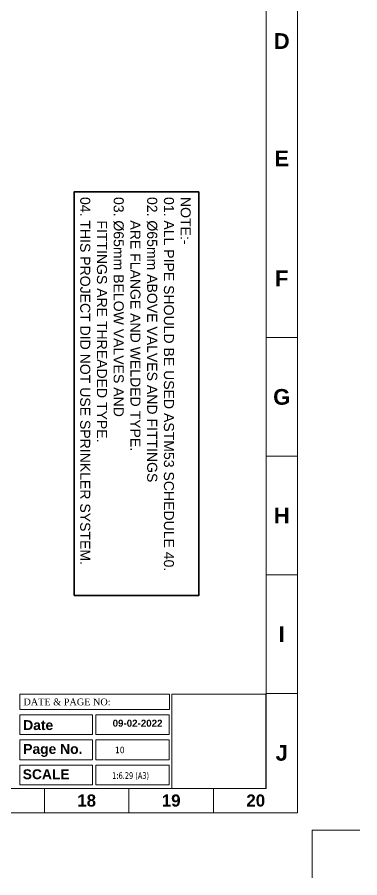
# Model space of a CAD drawing. Header units: inches. Extents: x -98933 to 1585249, y -3352739 to 192771.
# Drawn here: x 29103 to 29616, y 49158 to 50447 of the extents above; entities that cross this region are included whole.
import ezdxf

# ---------------------------------------------------------------- set-up
doc = ezdxf.new("R2010")
doc.units = ezdxf.units.IN
doc.header["$MEASUREMENT"] = 0
doc.layers.get('Defpoints').update_dxf_attribs({"lineweight": 0})
doc.layers.add('-TB', color=7, linetype='Continuous')
doc.layers.add('FIREFIGHTING', color=241, linetype='Continuous')
for name, color, linetype, lineweight in [('FF-VALVES', 170, 'Continuous', 18), ('Inline', 7, 'Continuous', 0), ('NI_TEXT', 144, 'Continuous', 15), ('Outline', 7, 'Continuous', 0), ('Scale', 7, 'Continuous', 0), ('Scale_Text', 7, 'Continuous', 0), ('SHEET', 186, 'Continuous', 35), ('TEXT_TITLEBOX', 7, 'Continuous', 13), ('Titelblk', 7, 'Continuous', 25), ('TITLE', 7, 'Continuous', 20)]:
    doc.layers.add(name, color=color, linetype=linetype, lineweight=lineweight)
doc.styles.add('AREAL', font='arial.ttf')
doc.styles.add('arial narrow', font='tahoma.ttf')
doc.styles.add('SHT-TEXT-1', font='times.ttf', dxfattribs={"height": 12})
doc.styles.get("Standard").update_dxf_attribs({"font": 'arialbd.ttf', "height": 24})

# ---------------------------------------------------------------- blocks, each defined once
blk = doc.blocks.new('www')
at = {"layer": 'SHEET', "color": 7}
blk.add_lwpolyline([(-53842.73, 39693.39), (-53450.73, 39693.39), (-53450.73, 39572.23), (-53842.73, 39572.23)], close=True, dxfattribs=at)
at = {"layer": 'NI_TEXT', "insert": (-53837.57, 39685.33), "char_height": 9.7537, "width": 1359.5649, "attachment_point": 1, "style": 'AREAL'}
blk.add_mtext('{\\C5;NOTE:-\\C96;\\P\\C0;01. ALL PIPE SHOULD BE USED ASTM53 SCHEDULE 40.\\P02. Ø65mm ABOVE VALVES AND FITTINGS \\P      ARE FLANGE AND WELDED TYPE.\\P03. Ø65mm BELOW VALVES AND \\P      FITTINGS ARE THREADED TYPE.\\P04. THIS PROJECT DID NOT USE SPRINKLER SYSTEM.}', dxfattribs=at)
blk = doc.blocks.new('PAGE')
at = {"layer": 'Inline', "color": 252, "lineweight": 15}
blk.add_lwpolyline([(178051640.63, 22656441.11), (178051640.63, 22657235.79), (178050505.36, 22657235.79), (178050505.36, 22656441.11)], close=True, dxfattribs=at)
at = {"layer": 'Outline', "color": 252, "lineweight": 15}
for p, q in [((178051662.57, 22656424.24), (178051662.57, 22657252.66)), ((178050483.42, 22656424.24), (178051662.57, 22656424.24))]:
    blk.add_line(p, q, dxfattribs=at)
at = {"layer": 'Scale', "color": 252, "lineweight": 9}
for p, q in [((178051640.63, 22656755.67), (178051662.57, 22656755.67)), ((178051640.63, 22656672.88), (178051662.57, 22656672.88)), ((178051640.63, 22656590.1), (178051662.57, 22656590.1)), ((178051640.63, 22656507.32), (178051662.57, 22656507.32)), ((178051640.63, 22656507.32), (178051662.57, 22656507.32)), ((178051640.63, 22656507.32), (178051662.57, 22656507.32)), ((178051485.98, 22656424.24), (178051485.98, 22656441.11)), ((178051544.98, 22656424.24), (178051544.98, 22656441.11)), ((178051603.97, 22656424.24), (178051603.97, 22656441.11))]:
    blk.add_line(p, q, dxfattribs=at)
at = {"layer": 'Scale_Text', "color": 252, "lineweight": 13, "attachment_point": 5}
for s, insert, char_height, width in [('D', (178051651.6, 22656962.62), 10.97, 8.3603), ('E', (178051651.6, 22656880.75), 10.97, 8.3603), ('F', (178051651.6, 22656797.06), 10.97, 8.3603), ('G', (178051651.6, 22656714.27), 10.97, 8.3603), ('H', (178051651.6, 22656631.49), 10.97, 8.3603), ('I', (178051651.6, 22656548.71), 10.97, 8.3603), ('J', (178051651.6, 22656465.93), 10.97, 8.3603), ('18', (178051515.48, 22656432.67), 8.435, 2.5102), ('19', (178051574.48, 22656432.67), 8.435, 2.5102), ('20', (178051633.47, 22656432.67), 8.435, 2.5102)]:
    blk.add_mtext(s, dxfattribs=dict(at, insert=insert, char_height=char_height, width=width))
blk = doc.blocks.new('Title')
at = {"layer": 'Defpoints', "color": 1, "ltscale": 10}
blk.add_lwpolyline([(-98623, -88042.4), (-98623, -87942.4), (-98523, -87942.4)], dxfattribs=at)
at = {"layer": 'Titelblk', "color": 3, "linetype": 'Continuous', "lineweight": 0, "xscale": 3.014611567961765, "yscale": 3.014611567959946, "zscale": 3.014611567966516}
blk.add_blockref('PAGE', (-536855255.8, -68388224), dxfattribs=at)

msp = doc.modelspace()

# ---------------------------------------------------------------- linework, layer by layer
at = {"layer": 'TEXT_TITLEBOX'}
for p, q in [((29107.04, 49410.39), (29107.04, 49433.06)), ((29107.04, 49433.06), (29331.43, 49433.06)), ((29331.43, 49433.06), (29331.43, 49410.39)), ((29334.76, 49292.09), (29334.76, 49433.06)), ((29334.76, 49433.06), (29475.73, 49433.06)), ((29475.73, 49433.06), (29475.73, 49292.09)), ((29331.43, 49410.39), (29107.04, 49410.39)), ((29107.04, 49372.75), (29107.04, 49402.44)), ((29107.04, 49402.44), (29216.14, 49402.44)), ((29216.14, 49402.44), (29216.14, 49372.75)), ((29220.78, 49372.75), (29220.78, 49402.44)), ((29220.78, 49402.44), (29330.85, 49402.44)), ((29330.85, 49402.44), (29330.85, 49372.75)), ((29216.14, 49372.75), (29107.04, 49372.75)), ((29330.85, 49372.75), (29220.78, 49372.75)), ((29107.04, 49335.11), (29107.04, 49364.8)), ((29107.04, 49364.8), (29216.14, 49364.8)), ((29216.14, 49364.8), (29216.14, 49335.11)), ((29220.78, 49335.11), (29220.78, 49364.8)), ((29220.78, 49364.8), (29330.85, 49364.8)), ((29330.85, 49364.8), (29330.85, 49335.11)), ((29216.14, 49335.11), (29107.04, 49335.11)), ((29330.85, 49335.11), (29220.78, 49335.11)), ((29107.04, 49297.47), (29107.04, 49327.16)), ((29107.04, 49327.16), (29216.14, 49327.16)), ((29216.14, 49327.16), (29216.14, 49297.47)), ((29220.78, 49297.47), (29220.78, 49327.16)), ((29220.78, 49327.16), (29330.85, 49327.16)), ((29330.85, 49327.16), (29330.85, 49297.47)), ((29216.14, 49297.47), (29107.04, 49297.47)), ((29330.85, 49297.47), (29220.78, 49297.47)), ((29475.73, 49292.09), (29334.76, 49292.09))]:
    msp.add_line(p, q, dxfattribs=at)

# ---------------------------------------------------------------- block references
at = {"layer": 'FIREFIGHTING', "color": 201, "xscale": 1.541805160435615, "yscale": 1.541805160435615, "zscale": 1.541805160450333, "rotation": 270}
msp.add_blockref('www', (-31824.05, -32829.43), dxfattribs=at)
at = {"layer": 'TITLE', "xscale": 0.7117836411130156, "yscale": 0.7117836411130156, "zscale": 0.7117836352222188}
msp.add_blockref('Title', (99743.22, 111825.49), dxfattribs=at)

# ---------------------------------------------------------------- texts
at = {"layer": '-TB', "lineweight": 0, "insert": (29249.59, 49354.59), "char_height": 9.65, "width": 34.2122, "attachment_point": 1, "style": 'arial narrow'}
msp.add_mtext('10', dxfattribs=at)
at = {"layer": 'FF-VALVES', "color": 7, "style": 'arial narrow', "width": 0.8}
msp.add_text('1:6.29 (A3)', height=9.937, dxfattribs=at).set_placement((29245.5, 49306.47))
at = {"layer": 'TEXT_TITLEBOX', "lineweight": 25, "style": 'SHT-TEXT-1'}
msp.add_text('DATE & PAGE NO:', height=10.1308, dxfattribs=at).set_placement((29112.54, 49416.6))
at = {"layer": 'TEXT_TITLEBOX', "lineweight": 25}
for s, height, p in [('Date', 14.829, (29112.24, 49379.54)), ('09-02-2022', 10.451, (29246.11, 49384.55)), ('Page No.', 14.829, (29112.25, 49343.85))]:
    msp.add_text(s, height=height, dxfattribs=at).set_placement(p)
at = {"layer": 'TEXT_TITLEBOX', "color": 1, "lineweight": 25}
msp.add_text('SCALE', height=14.829, dxfattribs=at).set_placement((29111.48, 49305.99))

doc.saveas('drawing.dxf')
